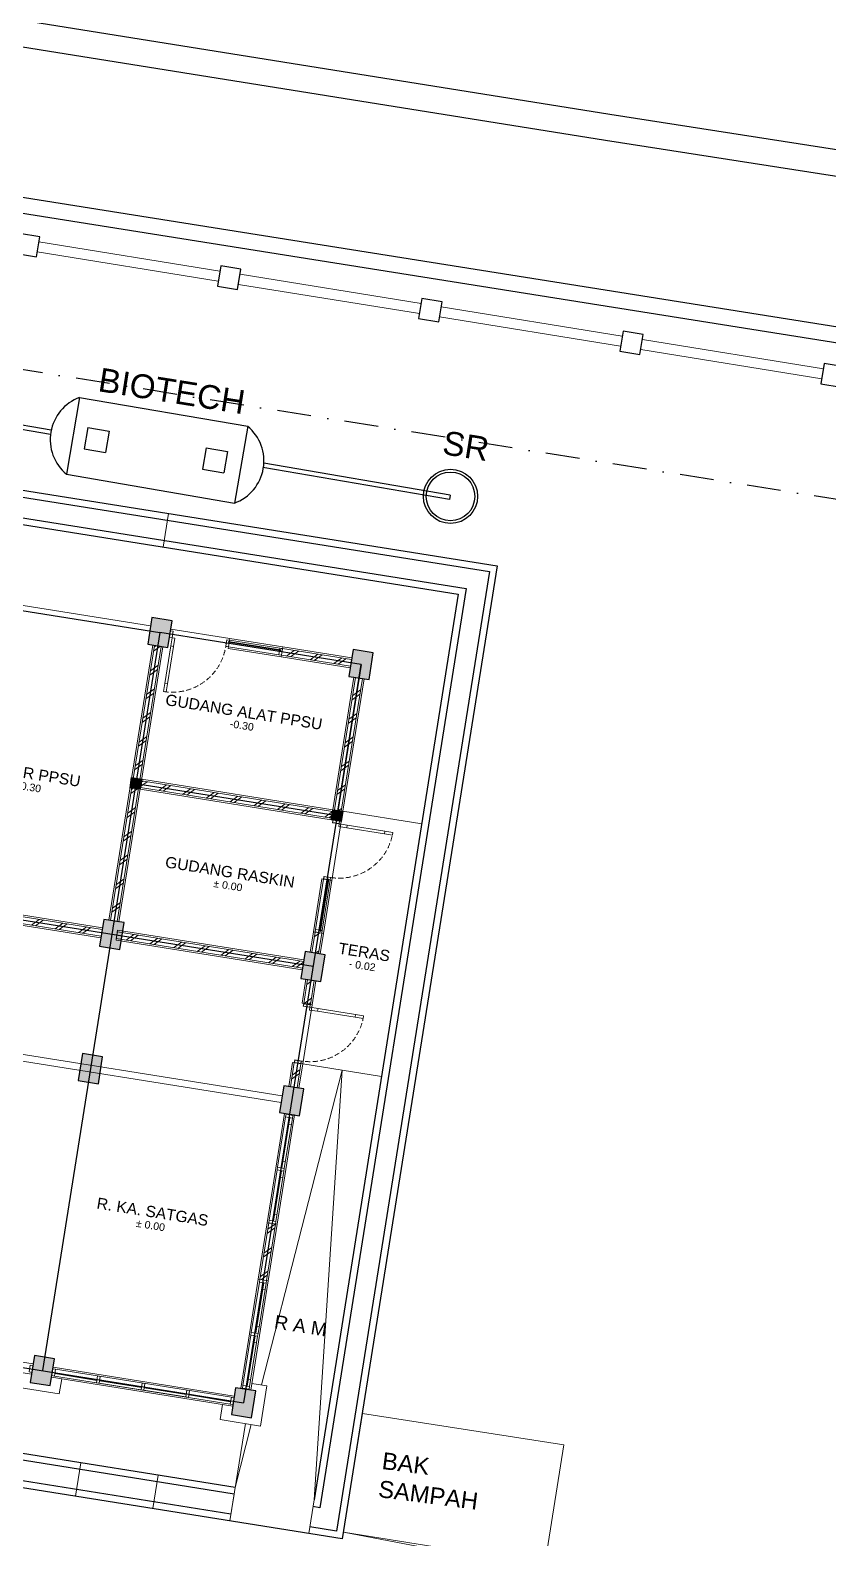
# Model space of a CAD drawing. Header units: millimetres. Extents: x -1055 to 15745, y -101 to 11046.
# Drawn here: x 9557 to 11909, y 4225 to 8665 of the extents above; entities that cross this region are included whole.
import ezdxf
from ezdxf.enums import TextEntityAlignment as Align

# ---------------------------------------------------------------- set-up
doc = ezdxf.new("R2010")
doc.units = ezdxf.units.MM
doc.linetypes.add('DASHDOT', pattern=[1, 0.5, -0.25, 0, -0.25])
doc.linetypes.add('HIDDEN', pattern=[0.375, 0.25, -0.125])
for name, color, linetype, lineweight in [('ars', 11, 'Continuous', 5), ('dinding', 5, 'Continuous', 15), ('GSB', 5, 'DASHDOT', 30), ('KOLOM', 1, 'Continuous', 30), ('kus', 63, 'Continuous', 15), ('KUSEN', 30, 'Continuous', 15), ('lan', 7, 'Continuous', 15), ('not', 7, 'Continuous', 20), ('PAGAR', 4, 'Continuous', 15), ('PARTISI', 190, 'Continuous', 9), ('sol kol', 8, 'Continuous', 0), ('u', 6, 'Continuous', 20)]:
    doc.layers.add(name, color=color, linetype=linetype, lineweight=lineweight)
doc.layers.add('as', color=1, linetype='Continuous', plot=False)
for name, color, linetype in [('batas jalan', 3, 'Continuous'), ('HACH', 252, 'Continuous'), ('PONDASI', 7, 'Continuous'), ('REN.JALAN', 6, 'Continuous')]:
    doc.layers.add(name, color=color, linetype=linetype)
doc.styles.get("Standard").update_dxf_attribs({"font": 'arial.ttf'})
pattern_1 = [(45, (-0.5, 0), (-0.1767767, 0.1767767), []), (45, (-0.4375, 0), (-0.1767767, 0.1767767), [])]
pattern_2 = [(45, (-1.5, 0), (-0.1767767, 0.1767767), []), (45, (-1.4375, 0), (-0.1767767, 0.1767767), [])]

# ---------------------------------------------------------------- blocks, each defined once
blk = doc.blocks.new('KLU')
at = {"layer": 'HACH', "linetype": 'ByBlock'}
blk.add_line((-7793.3, 7843.1), (-7793.9, 7830.4), dxfattribs=at)
for radius in [79.8, 71.6]:
    blk.add_circle((-7792, 7839.8), radius, dxfattribs=at)
at = {"layer": 'PONDASI'}
for p, q in [((-9445.6, 8027), (-9457.4, 7798)), ((-9445.6, 8027), (-9089.3, 8008.6)), ((-9427.5, 8006.9), (-9437.3, 7816.1)), ((-9427.5, 8006.9), (-9109.4, 7990.5)), ((-9246.2, 7997.5), (-9256, 7806.7)), ((-9227.1, 7996.5), (-9231.8, 7904.5)), ((-9089.3, 8008.6), (-9101.2, 7779.5)), ((-8911, 7999.9), (-8922.8, 7770.9)), ((-8911, 7999.9), (-8409.3, 7974)), ((-9109.4, 7990.5), (-9119.3, 7799.6)), ((-8409.3, 7974), (-8421.2, 7745)), ((-9522.5, 7916.8), (-9550.3, 7918.2)), ((-9521.8, 7930.1), (-9523.1, 7903.4)), ((-9500.3, 7929), (-9521.8, 7930.1)), ((-9501.6, 7908.7), (-9426.4, 7904.8)), ((-9500.9, 7921.4), (-9425.7, 7917.5)), ((-9500.3, 7934.1), (-9425, 7930.2)), ((-9427, 7891.8), (-9426.4, 7905)), ((-9426.2, 7905.2), (-9418.8, 7904.8)), ((-9425.7, 7917.3), (-9425, 7930.5)), ((-9425.6, 7917.1), (-9418.2, 7916.7)), ((-9424.9, 7930.6), (-9417.5, 7930.2)), ((-9418.7, 7904.5), (-9418.7, 7904.7)), ((-9418.6, 7904.4), (-9409.5, 7903.9)), ((-9418.1, 7916.9), (-9418.1, 7917)), ((-9417.9, 7917.1), (-9408.9, 7916.6)), ((-9417.4, 7930), (-9417.4, 7930.1)), ((-9417.3, 7929.8), (-9408.2, 7929.4)), ((-9385.9, 7947.3), (-9389.8, 7871)), ((-9385.9, 7947.3), (-9309.6, 7943.4)), ((-9379.9, 7940.7), (-9383.1, 7877)), ((-9379.9, 7940.7), (-9316.2, 7937.4)), ((-9362.4, 7907.9), (-9337, 7906.5)), ((-9316.2, 7937.4), (-9319.5, 7873.8)), ((-9309.6, 7943.4), (-9313.5, 7867.1)), ((-9231.6, 7904.5), (-9238, 7904.8)), ((-9231.6, 7904.5), (-9238, 7904.8)), ((-9232, 7897.7), (-9231.6, 7904.5)), ((-9232, 7897.7), (-9231.6, 7904.5)), ((-9225.3, 7904), (-9231.7, 7904.3)), ((-9225.3, 7904), (-9231.7, 7904.3)), ((-8876.4, 7915.2), (-8879.7, 7851.6)), ((-8876.4, 7915.2), (-8812.8, 7912)), ((-8812.8, 7912), (-8816.1, 7848.3)), ((-9501.6, 7902.3), (-9523.1, 7903.4)), ((-9502.2, 7896), (-9427, 7892.1)), ((-9426.9, 7891.7), (-9419.5, 7891.3)), ((-9419.4, 7891.4), (-9419.4, 7891.5)), ((-9419.3, 7891.7), (-9410.2, 7891.2)), ((-9389.8, 7871), (-9313.5, 7867.1)), ((-9383.1, 7877), (-9319.5, 7873.8)), ((-9232, 7897.7), (-9238.4, 7898.1)), ((-9232, 7897.7), (-9238.4, 7898.1)), ((-9232.2, 7897.8), (-9236.9, 7805.7)), ((-9232, 7897.9), (-9225.6, 7897.6)), ((-9232, 7897.9), (-9225.6, 7897.6)), ((-9225.6, 7897.5), (-9225.3, 7904)), ((-9225.6, 7897.5), (-9225.3, 7904)), ((-9219.4, 7897.1), (-9225.5, 7897.4)), ((-9219.4, 7897.1), (-9225.5, 7897.4)), ((-9219, 7903.8), (-9225.2, 7904.2)), ((-9219, 7903.8), (-9225.2, 7904.2)), ((-9219.4, 7897.1), (-9219, 7903.8)), ((-9219.4, 7897.1), (-9219, 7903.8)), ((-9219.1, 7897.3), (-9218.8, 7903.6)), ((-9219.1, 7897.3), (-9218.8, 7903.6)), ((-9219.1, 7897.3), (-9207.6, 7896.7)), ((-9219.1, 7897.3), (-9207.6, 7896.7)), ((-9218.8, 7903.6), (-9207.2, 7903)), ((-9218.8, 7903.6), (-9207.2, 7903)), ((-9207.5, 7896.7), (-9207.2, 7903)), ((-9207.5, 7896.7), (-9207.2, 7903)), ((-9207.3, 7896.5), (-9207, 7903.2)), ((-9207.3, 7896.5), (-9207, 7903.2)), ((-9207.3, 7896.5), (-9201.2, 7896.2)), ((-9207.3, 7896.5), (-9201.2, 7896.2)), ((-9207, 7903.2), (-9200.9, 7902.9)), ((-9207, 7903.2), (-9200.9, 7902.9)), ((-9201.1, 7896.3), (-9200.7, 7902.8)), ((-9201.1, 7896.3), (-9200.7, 7902.8)), ((-9194.7, 7896), (-9201.1, 7896.3)), ((-9194.7, 7896), (-9201.1, 7896.3)), ((-9200.7, 7902.7), (-9194.4, 7902.4)), ((-9200.7, 7902.7), (-9194.4, 7902.4)), ((-9194.7, 7895.8), (-9194.4, 7902.6)), ((-9194.7, 7895.8), (-9194.4, 7902.6)), ((-9194.7, 7895.8), (-9188.4, 7895.5)), ((-9194.7, 7895.8), (-9188.4, 7895.5)), ((-9194.4, 7902.6), (-9188, 7902.2)), ((-9194.4, 7902.6), (-9188, 7902.2)), ((-9141.5, 7890.1), (-9150.6, 7890.5)), ((-9141.5, 7890.1), (-9150.6, 7890.5)), ((-9140.8, 7902.8), (-9149.9, 7903.3)), ((-9140.8, 7902.8), (-9149.9, 7903.3)), ((-9141.4, 7889.8), (-9141.4, 7889.9)), ((-9141.4, 7889.8), (-9141.4, 7889.9)), ((-9133.9, 7889.3), (-9141.3, 7889.7)), ((-9133.9, 7889.3), (-9141.3, 7889.7)), ((-9140.7, 7902.9), (-9140.7, 7903)), ((-9140.7, 7902.9), (-9140.7, 7903)), ((-9133.2, 7902.8), (-9140.6, 7903.2)), ((-9133.2, 7902.8), (-9140.6, 7903.2)), ((-9133.7, 7889.4), (-9133.1, 7902.6)), ((-9133.7, 7889.4), (-9133.1, 7902.6)), ((-8983.4, 7881.9), (-9133.7, 7889.7)), ((-8982.8, 7894.6), (-9133.1, 7902.4)), ((-8523.2, 7897), (-8526.5, 7833.4)), ((-8523.2, 7897), (-8459.6, 7893.7)), ((-8459.6, 7893.7), (-8462.9, 7830.1)), ((-7793.3, 7843.1), (-8349.8, 7871.8)), ((-9437.3, 7816.1), (-9119.3, 7799.6)), ((-8879.7, 7851.6), (-8816.1, 7848.3)), ((-8526.5, 7833.4), (-8462.9, 7830.1)), ((-7793.9, 7830.4), (-8350.5, 7859.1)), ((-9457.4, 7798), (-9101.2, 7779.5)), ((-8922.8, 7770.9), (-8421.2, 7745))]:
    blk.add_line(p, q, dxfattribs=at)
for points in [[(-9502.2, 7896, -0.322573), (-9501.9, 7902.3, -0.322573), (-9501.6, 7908.7, -0.307152), (-9501.9, 7902.3)], [(-9500.3, 7934.1, 0.322573), (-9500.6, 7927.8, 0.322573), (-9500.9, 7921.4, 0.307152), (-9500.6, 7927.8)]]:
    blk.add_lwpolyline(points, format="xyb", dxfattribs=at)
for centre, radius in [((-9406.3, 7922.9), 6.75), ((-9406.3, 7922.9), 6.37), ((-9406.3, 7922.9), 6.24), ((-9362.4, 7907.9), 1.27), ((-9337, 7906.5), 1.27), ((-9407.6, 7897.4), 6.75), ((-9407.6, 7897.4), 6.37), ((-9407.6, 7897.4), 6.24), ((-9216.6, 7900.9), 0.402), ((-9216.6, 7900.9), 0.402), ((-9152.5, 7897), 6.75), ((-9152.5, 7897), 6.75), ((-9152.5, 7897), 6.37), ((-9152.5, 7897), 6.37), ((-9152.5, 7897), 6.24), ((-9152.5, 7897), 6.24)]:
    blk.add_circle(centre, radius, dxfattribs=at)
for centre, radius, start, end in [((-8851.1, 7882), 132.2, 116.928, 237.1555), ((-8481.1, 7862.9), 132.2, 296.928, 57.1555), ((-9426.2, 7905), 0.127, 87.0418, 177.0418), ((-9425.6, 7917.3), 0.127, 177.0418, 267.0418), ((-9424.9, 7930.5), 0.127, 87.0418, 177.0418), ((-9418.8, 7904.7), 0.127, 357.0418, 87.0418), ((-9418.6, 7904.5), 0.127, 177.0418, 267.0418), ((-9418.2, 7916.9), 0.127, 267.0418, 357.0418), ((-9418, 7917), 0.127, 87.0418, 177.0418), ((-9417.5, 7930.1), 0.127, 357.0418, 87.0418), ((-9417.3, 7930), 0.127, 177.0418, 267.0418), ((-9238.2, 7901.4), 3.38, 87.0418, 267.0418), ((-9238.2, 7901.4), 3.38, 87.0418, 267.0418), ((-9426.9, 7891.8), 0.127, 177.0418, 267.0418), ((-9419.5, 7891.4), 0.127, 267.0418, 357.0418), ((-9419.3, 7891.5), 0.127, 87.0418, 177.0418), ((-9225.5, 7897.5), 0.127, 177.0418, 267.0418), ((-9225.5, 7897.5), 0.127, 177.0418, 267.0418), ((-9225.2, 7904), 0.127, 87.0397, 177.0418), ((-9225.2, 7904), 0.127, 87.0397, 177.0418), ((-9219.4, 7897.2), 0.127, 267.0418, 342.5642), ((-9219.4, 7897.2), 0.127, 267.0418, 342.5642), ((-9219.1, 7897.1), 0.127, 87.0418, 162.5642), ((-9219.1, 7897.1), 0.127, 87.0418, 162.5642), ((-9219.1, 7903.7), 0.127, 11.5193, 87.0418), ((-9219.1, 7903.7), 0.127, 11.5193, 87.0418), ((-9218.8, 7903.8), 0.127, 191.5193, 267.0418), ((-9218.8, 7903.8), 0.127, 191.5193, 267.0418), ((-9207.6, 7896.5), 0.127, 11.5193, 87.0418), ((-9207.6, 7896.5), 0.127, 11.5193, 87.0418), ((-9207.3, 7896.6), 0.127, 191.5193, 267.0418), ((-9207.3, 7896.6), 0.127, 191.5193, 267.0418), ((-9207.2, 7903.2), 0.127, 267.0418, 342.5642), ((-9207.2, 7903.2), 0.127, 267.0418, 342.5642), ((-9207, 7903.1), 0.127, 87.0418, 162.5642), ((-9207, 7903.1), 0.127, 87.0418, 162.5642), ((-9201.2, 7896.3), 0.127, 267.0418, 357.0418), ((-9201.2, 7896.3), 0.127, 267.0418, 357.0418), ((-9200.9, 7902.8), 0.127, 357.0418, 87.0418), ((-9200.9, 7902.8), 0.127, 357.0418, 87.0418), ((-9188.2, 7898.9), 3.38, 267.0418, 87.0418), ((-9188.2, 7898.9), 3.38, 267.0418, 87.0418), ((-9141.5, 7889.9), 0.127, 357.0418, 87.0418), ((-9141.5, 7889.9), 0.127, 357.0418, 87.0418), ((-9141.3, 7889.8), 0.127, 177.0418, 267.0418), ((-9141.3, 7889.8), 0.127, 177.0418, 267.0418), ((-9140.8, 7902.9), 0.127, 267.0418, 357.0418), ((-9140.8, 7902.9), 0.127, 267.0418, 357.0418), ((-9140.6, 7903), 0.127, 87.0418, 177.0418), ((-9140.6, 7903), 0.127, 87.0418, 177.0418), ((-9133.9, 7889.4), 0.127, 267.0418, 357.0418), ((-9133.9, 7889.4), 0.127, 267.0418, 357.0418), ((-9133.2, 7902.7), 0.127, 357.0418, 87.0418), ((-9133.2, 7902.7), 0.127, 357.0418, 87.0418)]:
    blk.add_arc(centre, radius, start, end, dxfattribs=at)
blk = doc.blocks.new('NOTASI RUANG')
at = {"layer": 'not'}
for height, p in [(0.26, (-0.011, 0.3)), (0.175, (-0.009, -0.017))]:
    blk.add_attdef('RUANG', text='', height=height, dxfattribs=at).set_placement(p, align=Align.MIDDLE_CENTER)
blk = doc.blocks.new('KP')
at = {"layer": 'KOLOM'}
blk.add_lwpolyline([(0.075, -0.075), (-0.075, -0.075), (-0.075, 0.075), (0.075, 0.075), (0.075, -0.075)], dxfattribs=at)
blk = doc.blocks.new('K1')
at = {"layer": 'KOLOM'}
blk.add_lwpolyline([(0.2, 0.15), (-0.2, 0.15), (-0.2, -0.15), (0.2, -0.15), (0.2, 0.15)], dxfattribs=at)
blk = doc.blocks.new('P 80')
at = {"linetype": 'HIDDEN', "ltscale": 0.3}
blk.add_lwpolyline([(-0.84, 0.1, -0.414214), (-0.04, 0.9, -1.303225)], format="xyb", dxfattribs=at)
for points in [[(-0.04, 0.9), (-0.08, 0.9), (-0.08, 0.78), (-0.04, 0.78)], [(-0.04, 0.78), (-0.08, 0.78), (-0.08, 0.22), (-0.04, 0.22)], [(-0.835, 0.06), (-0.84, 0.06), (-0.84, 0.061), (-0.84, 0.1), (-0.88, 0.1), (-0.88, 0), (-0.84, 0), (-0.84, 0.056), (-0.835, 0.058)], [(-0.842, 0.002), (-0.878, 0.002), (-0.878, 0.098), (-0.842, 0.098)], [(-0.04, 0.1), (-0.08, 0.1), (-0.08, 0.22), (-0.04, 0.22)], [(-0.045, 0.06), (-0.04, 0.06), (-0.04, 0.061), (-0.04, 0.1), (0, 0.1), (0, 0), (-0.04, 0), (-0.04, 0.056), (-0.045, 0.058)], [(-0.038, 0.002), (-0.002, 0.002), (-0.002, 0.098), (-0.038, 0.098)]]:
    blk.add_lwpolyline(points, close=True)
blk = doc.blocks.new('DENAH LANTAI DASAR')
at = {"layer": 'ars'}
h = blk.add_hatch(dxfattribs=at)
h.set_pattern_fill('TEMBOK', color=256, scale=0.25)
h.set_pattern_definition(pattern_1)
h.paths.add_polyline_path([(11.85, 14.2), (10.82, 14.2), (10.82, 14.3), (11.85, 14.3)])
h = blk.add_hatch(dxfattribs=at)
h.set_pattern_fill('TEMBOK', color=256, scale=0.25)
h.set_pattern_definition(pattern_1)
h.paths.add_polyline_path([(9.05, 9.95), (9.05, 14.05), (8.95, 14.05), (8.95, 9.95)])
h = blk.add_hatch(dxfattribs=at)
h.set_pattern_fill('TEMBOK', color=256, scale=0.25)
h.set_pattern_definition(pattern_2)
h.paths.add_polyline_path([(12.05, 14.05), (12.05, 12.075), (11.95, 12.075), (11.95, 14.05)])
h = blk.add_hatch(dxfattribs=at)
h.set_pattern_fill('TEMBOK', color=256, scale=0.25)
h.set_pattern_definition(pattern_1)
h.paths.add_polyline_path([(11.925, 12.05), (9.075, 12.05), (9.075, 11.95), (11.925, 11.95)])
h = blk.add_hatch(dxfattribs=at)
h.set_pattern_fill('TEMBOK', color=256, scale=0.25)
h.set_pattern_definition(pattern_2)
h.paths.add_polyline_path([(12.05, 10.255), (12.05, 9.95), (11.95, 9.95), (11.95, 10.255)])
h = blk.add_hatch(dxfattribs=at)
h.set_pattern_fill('TEMBOK', color=256, scale=0.25)
h.set_pattern_definition(pattern_1)
h.paths.add_polyline_path([(8.85, 9.7), (6.15, 9.7), (6.15, 9.8), (8.85, 9.8)])
h = blk.add_hatch(dxfattribs=at)
h.set_pattern_fill('TEMBOK', color=256, scale=0.25)
h.set_pattern_definition(pattern_1)
h.paths.add_polyline_path([(11.85, 9.8), (9.075, 9.8), (9.075, 9.7), (11.85, 9.7)])
h = blk.add_hatch(dxfattribs=at)
h.set_pattern_fill('TEMBOK', color=256, scale=0.25)
h.set_pattern_definition(pattern_2)
h.paths.add_polyline_path([(11.95, 9.19), (11.95, 9.55), (12.05, 9.55), (12.05, 9.19)])
h = blk.add_hatch(dxfattribs=at)
h.set_pattern_fill('TEMBOK', color=256, scale=0.25)
h.set_pattern_definition(pattern_2)
h.paths.add_polyline_path([(11.95, 8.31), (11.95, 7.95), (12.05, 7.95), (12.05, 8.31)])
h = blk.add_hatch(dxfattribs=at)
h.set_pattern_fill('TEMBOK', color=256, scale=0.25)
h.set_pattern_definition([(45, (9.5, 1.63), (-0.176777, 0.176777), []), (45, (9.5625, 1.63), (-0.176777, 0.176777), [])])
h.paths.add_polyline_path([(12.05, 5.92), (12.05, 5.08), (11.95, 5.08), (11.95, 5.92)])
at = {"layer": 'sol kol'}
for points in [[(8.85, 14.45), (8.85, 14.05), (9.15, 14.05), (9.15, 14.45)], [(11.85, 14.45), (11.85, 14.05), (12.15, 14.05), (12.15, 14.45)], [(8.925, 12.075), (9.075, 12.075), (9.075, 11.925), (8.925, 11.925)], [(11.925, 12.075), (12.075, 12.075), (12.075, 11.925), (11.925, 11.925)], [(8.85, 9.95), (8.85, 9.55), (9.15, 9.55), (9.15, 9.95)], [(11.85, 9.95), (11.85, 9.55), (12.15, 9.55), (12.15, 9.95)], [(8.85, 7.95), (8.85, 7.55), (9.15, 7.55), (9.15, 7.95)], [(11.85, 7.95), (11.85, 7.55), (12.15, 7.55), (12.15, 7.95)], [(8.85, 3.45), (8.85, 3.05), (9.15, 3.05), (9.15, 3.45)], [(11.85, 3.45), (11.85, 3.05), (12.15, 3.05), (12.15, 3.45)]]:
    blk.add_hatch(color=256, dxfattribs=at).paths.add_polyline_path(points)
for p, q in [((-12.75, 16), (13.75, 16)), ((13.75, 16), (13.75, 1.5)), ((6.15, 15.9), (13.65, 15.9)), ((13.65, 15.9), (13.65, 1.6)), ((6.15, 15.6), (13.35, 15.6)), ((13.35, 15.6), (13.35, 1.9)), ((6.15, 15.5), (13.25, 15.5)), ((13.25, 15.5), (13.25, 2)), ((12.075, 2), (3.25, 2)), ((12.075, 1.9), (3.35, 1.9)), ((13.35, 1.9), (13.25, 1.9)), ((12.075, 1.6), (3.65, 1.6)), ((13.65, 1.6), (13.25, 1.6)), ((13.75, 1.5), (3.75, 1.5))]:
    blk.add_line(p, q)
at = {"layer": 'ars'}
for points in [[(11.85, 14.2), (10.82, 14.2), (10.82, 14.3), (11.85, 14.3)], [(9.05, 9.95), (9.05, 14.05), (8.95, 14.05), (8.95, 9.95)], [(12.05, 14.05), (12.05, 12.075), (11.95, 12.075), (11.95, 14.05)], [(11.925, 12.05), (9.075, 12.05), (9.075, 11.95), (11.925, 11.95)], [(12.05, 10.255), (12.05, 9.95), (11.95, 9.95), (11.95, 10.255)], [(8.85, 9.7), (6.15, 9.7), (6.15, 9.8), (8.85, 9.8)], [(11.85, 9.8), (9.075, 9.8), (9.075, 9.7), (11.85, 9.7)], [(11.95, 9.19), (11.95, 9.55), (12.05, 9.55), (12.05, 9.19)], [(11.95, 8.31), (11.95, 7.95), (12.05, 7.95), (12.05, 8.31)], [(12.05, 5.92), (12.05, 5.08), (11.95, 5.08), (11.95, 5.92)]]:
    blk.add_lwpolyline(points, close=True, dxfattribs=at)
at = {"layer": 'as'}
for points in [[(6, 14.25), (9, 14.25)], [(9, 14.25), (9, 3.25)], [(12, 14.25), (12, 3.25)], [(12, 9.75), (6, 9.75)], [(5, 3.25), (12, 3.25)]]:
    blk.add_lwpolyline(points, dxfattribs=at)
blk.add_lwpolyline([(9, 12), (12, 12), (12, 14.25), (9, 14.25)], close=True, dxfattribs=at)
at = {"layer": 'dinding'}
for points in [[(11.85, 14.175), (10.82, 14.175), (10.82, 14.325), (11.85, 14.325)], [(9.075, 9.95), (9.075, 14.05), (8.925, 14.05), (8.925, 9.95)], [(12.075, 14.05), (12.075, 12.075), (11.925, 12.075), (11.925, 14.05)], [(11.925, 12.075), (9.075, 12.075), (9.075, 11.925), (11.925, 11.925)], [(12.075, 10.255), (12.075, 9.95), (11.925, 9.95), (11.925, 10.255)], [(8.85, 9.675), (6.15, 9.675), (6.15, 9.825), (8.85, 9.825)], [(11.85, 9.825), (9.075, 9.825), (9.075, 9.675), (11.85, 9.675)], [(11.925, 9.19), (11.925, 9.55), (12.075, 9.55), (12.075, 9.19)], [(11.925, 8.31), (11.925, 7.95), (12.075, 7.95), (12.075, 8.31)], [(12.075, 5.92), (12.075, 5.08), (11.925, 5.08), (11.925, 5.92)]]:
    blk.add_lwpolyline(points, close=True, dxfattribs=at)
at = {"layer": 'kus'}
for p, q in [((11.95, 6.75), (11.95, 7.5)), ((12.015, 6.75), (12.015, 7.5)), ((12.015, 7.4), (12.05, 7.4)), ((12.05, 6.75), (12.05, 7.5)), ((11.95, 5.96), (11.95, 6.71)), ((12.015, 6.85), (12.05, 6.85)), ((12.015, 5.96), (12.015, 6.71)), ((12.05, 5.96), (12.05, 6.71)), ((12.015, 6.61), (12.05, 6.61)), ((12.015, 6.06), (12.05, 6.06)), ((11.95, 5.04), (11.95, 4.29)), ((12.015, 5.04), (12.015, 4.29)), ((12.015, 4.94), (12.05, 4.94)), ((12.05, 5.04), (12.05, 4.29)), ((11.95, 4.25), (11.95, 3.5)), ((12.015, 4.39), (12.05, 4.39)), ((12.015, 4.25), (12.015, 3.5)), ((12.05, 4.25), (12.05, 3.5)), ((12.015, 4.15), (12.05, 4.15)), ((12.015, 3.6), (12.05, 3.6))]:
    blk.add_line(p, q, dxfattribs=at)
for points in [[(12.05, 7.5), (12.05, 7.54), (11.95, 7.54), (11.95, 7.5)], [(12.05, 6.71), (12.05, 6.75), (11.95, 6.75), (11.95, 6.71)], [(12.05, 5.92), (12.05, 5.96), (11.95, 5.96), (11.95, 5.92)], [(12.05, 5.08), (12.05, 5.04), (11.95, 5.04), (11.95, 5.08)], [(12.05, 4.29), (12.05, 4.25), (11.95, 4.25), (11.95, 4.29)], [(12.05, 3.5), (12.05, 3.46), (11.95, 3.46), (11.95, 3.5)], [(8.85, 3.2), (8.81, 3.2), (8.81, 3.3), (8.85, 3.3)], [(9.19, 3.2), (9.15, 3.2), (9.15, 3.3), (9.19, 3.3)], [(9.19, 3.3), (11.81, 3.3), (11.81, 3.2), (9.19, 3.2)], [(9.815, 3.235), (9.19, 3.235), (9.19, 3.2), (9.815, 3.2)], [(9.855, 3.2), (9.815, 3.2), (9.815, 3.3), (9.855, 3.3)], [(10.48, 3.235), (9.855, 3.235), (9.855, 3.2), (10.48, 3.2)], [(10.52, 3.2), (10.48, 3.2), (10.48, 3.3), (10.52, 3.3)], [(11.145, 3.235), (10.52, 3.235), (10.52, 3.2), (11.145, 3.2)], [(11.185, 3.2), (11.145, 3.2), (11.145, 3.3), (11.185, 3.3)], [(11.185, 3.235), (11.81, 3.235), (11.81, 3.2), (11.185, 3.2)], [(11.85, 3.2), (11.81, 3.2), (11.81, 3.3), (11.85, 3.3)]]:
    blk.add_lwpolyline(points, close=True, dxfattribs=at)
at = {"layer": 'KUSEN'}
for p, q in [((10.78, 14.3), (10.03, 14.3)), ((10.78, 14.278), (10.78, 14.3)), ((10.78, 14.3), (10.82, 14.3)), ((10.781, 14.278), (10.78, 14.278)), ((10.78, 14.2), (10.78, 14.267)), ((10.78, 14.267), (10.781, 14.267)), ((10.781, 14.276), (10.781, 14.278)), ((10.783, 14.276), (10.781, 14.276)), ((10.781, 14.267), (10.781, 14.27)), ((10.781, 14.27), (10.783, 14.27)), ((10.782, 14.298), (10.818, 14.298)), ((10.782, 14.28), (10.782, 14.298)), ((10.797, 14.28), (10.782, 14.28)), ((10.782, 14.202), (10.782, 14.265)), ((10.782, 14.265), (10.797, 14.265)), ((10.785, 14.278), (10.783, 14.276)), ((10.783, 14.27), (10.785, 14.267)), ((10.795, 14.278), (10.785, 14.278)), ((10.785, 14.267), (10.795, 14.267)), ((10.795, 14.267), (10.795, 14.278)), ((10.797, 14.265), (10.797, 14.28)), ((10.818, 14.298), (10.818, 14.202)), ((10.82, 14.3), (10.82, 14.244)), ((10.82, 14.244), (10.82, 14.242)), ((10.82, 14.242), (10.82, 14.24)), ((10.82, 14.24), (10.82, 14.2)), ((10.78, 14.2), (10.03, 14.2)), ((10.82, 14.2), (10.78, 14.2)), ((10.818, 14.202), (10.782, 14.202)), ((11.95, 10.295), (11.95, 11.045)), ((12.05, 10.295), (12.05, 11.045)), ((11.95, 10.255), (11.95, 10.295)), ((11.95, 10.295), (12.017, 10.295)), ((11.99, 10.255), (11.95, 10.255)), ((11.952, 10.257), (11.952, 10.293)), ((11.952, 10.293), (12.015, 10.293)), ((12.048, 10.257), (11.952, 10.257)), ((11.992, 10.255), (11.99, 10.255)), ((11.994, 10.255), (11.992, 10.255)), ((12.05, 10.255), (11.994, 10.255)), ((12.015, 10.293), (12.015, 10.278)), ((12.015, 10.278), (12.03, 10.278)), ((12.017, 10.295), (12.017, 10.294)), ((12.017, 10.294), (12.019, 10.294)), ((12.019, 10.292), (12.017, 10.29)), ((12.017, 10.29), (12.017, 10.28)), ((12.017, 10.28), (12.028, 10.28)), ((12.019, 10.294), (12.019, 10.292)), ((12.026, 10.292), (12.026, 10.294)), ((12.026, 10.294), (12.028, 10.294)), ((12.028, 10.29), (12.026, 10.292)), ((12.028, 10.294), (12.028, 10.295)), ((12.028, 10.295), (12.05, 10.295)), ((12.028, 10.28), (12.028, 10.29)), ((12.03, 10.278), (12.03, 10.293)), ((12.03, 10.293), (12.048, 10.293)), ((12.048, 10.293), (12.048, 10.257)), ((12.05, 10.295), (12.05, 10.255))]:
    blk.add_line(p, q, dxfattribs=at)
for points in [[(9.195, 14.24), (9.19, 14.24), (9.19, 14.239), (9.19, 14.2), (9.15, 14.2), (9.15, 14.3), (9.19, 14.3), (9.19, 14.244), (9.195, 14.242)], [(9.188, 14.298), (9.152, 14.298), (9.152, 14.202), (9.188, 14.202)], [(9.985, 14.24), (9.99, 14.24), (9.99, 14.239), (9.99, 14.2), (10.03, 14.2), (10.03, 14.3), (9.99, 14.3), (9.99, 14.244), (9.985, 14.242)], [(9.992, 14.298), (10.028, 14.298), (10.028, 14.202), (9.992, 14.202)], [(10.795, 14.277), (10.795, 14.268), (10.02, 14.268), (10.02, 14.277)], [(9.19, 14.2), (9.23, 14.2), (9.23, 14.08), (9.19, 14.08)], [(9.19, 13.52), (9.23, 13.52), (9.23, 14.08), (9.19, 14.08)], [(9.19, 13.4), (9.23, 13.4), (9.23, 13.52), (9.19, 13.52)], [(12.01, 11.88), (12.01, 11.885), (12.011, 11.885), (12.05, 11.885), (12.05, 11.925), (11.95, 11.925), (11.95, 11.885), (12.006, 11.885), (12.008, 11.88)], [(11.952, 11.887), (11.952, 11.923), (12.048, 11.923), (12.048, 11.887)], [(12.05, 11.885), (12.05, 11.845), (12.17, 11.845), (12.17, 11.885)], [(12.73, 11.885), (12.73, 11.845), (12.17, 11.845), (12.17, 11.885)], [(12.85, 11.885), (12.85, 11.845), (12.73, 11.845), (12.73, 11.885)], [(12.01, 11.09), (12.01, 11.085), (12.011, 11.085), (12.05, 11.085), (12.05, 11.045), (11.95, 11.045), (11.95, 11.085), (12.006, 11.085), (12.008, 11.09)], [(11.952, 11.083), (11.952, 11.047), (12.048, 11.047), (12.048, 11.083)], [(12.027, 10.28), (12.018, 10.28), (12.018, 11.055), (12.027, 11.055)]]:
    blk.add_lwpolyline(points, close=True, dxfattribs=at)
at = {"layer": 'KUSEN', "linetype": 'HIDDEN', "ltscale": 0.3}
for points in [[(9.99, 14.2, -0.414214), (9.19, 13.4, -1.303225)], [(12.05, 11.085, 0.414214), (12.85, 11.885, 1.303225)]]:
    blk.add_lwpolyline(points, format="xyb", dxfattribs=at)
at = {"layer": 'lan'}
for p, q in [((8.85, 15.5), (8.85, 16)), ((6.15, 14.325), (8.85, 14.325)), ((10.03, 14.325), (9.15, 14.325)), ((12.075, 12.075), (13.25, 12.075)), ((12.075, 11.045), (12.075, 11.925)), ((12.075, 8.31), (12.075, 9.19)), ((12.075, 8.31), (13.25, 8.31)), ((12.219, 3.55), (12.662, 8.31)), ((13.25, 2), (12.662, 8.31)), ((12.3, 3.55), (12.075, 3.55)), ((12.3, 3.55), (12.3, 2.95)), ((9.3, 3.175), (9.3, 2.95)), ((11.7, 3.175), (11.7, 2.95)), ((9.3, 2.95), (8.7, 2.95)), ((12.3, 2.95), (11.7, 2.95)), ((12.075, 2), (12.163, 2.95)), ((12.075, 2.95), (12.075, 1.5)), ((13.25, 2), (13.25, 1.5))]:
    blk.add_line(p, q, dxfattribs=at)
for points in [[(10.82, 14.325), (10.03, 14.325), (10.03, 14.175), (10.82, 14.175)], [(12.075, 10.255), (12.075, 11.045), (11.925, 11.045), (11.925, 10.255)], [(12.075, 7.55), (12.075, 5.92), (11.925, 5.92), (11.925, 7.55)], [(12.075, 5.08), (12.075, 3.45), (11.925, 3.45), (11.925, 5.08)], [(6.15, 3.325), (8.85, 3.325), (8.85, 3.175), (6.15, 3.175)], [(9.15, 3.325), (11.85, 3.325), (11.85, 3.175), (9.15, 3.175)]]:
    blk.add_lwpolyline(points, close=True, dxfattribs=at)
at = {"layer": 'PARTISI'}
blk.add_lwpolyline([(6.93, 7.8), (11.85, 7.8), (11.85, 7.7), (6.93, 7.7)], close=True, dxfattribs=at)
ref = blk.add_blockref('NOTASI RUANG', (10.413, 13.101), dxfattribs=dict(xscale=0.6323962268195373, yscale=0.6323962268195373, zscale=0.6323962268195373))
ref.add_attrib('RUANG', '-0.30', dxfattribs={"layer": 'not', "height": 0.1108}).set_placement((10.407, 13.09), align=Align.MIDDLE_CENTER)
ref.add_attrib('RUANG', 'GUDANG ALAT PPSU', dxfattribs={"layer": 'not', "height": 0.16432}).set_placement((10.406, 13.29), align=Align.MIDDLE_CENTER)
ref = blk.add_blockref('NOTASI RUANG', (7.463, 11.713), dxfattribs=dict(xscale=0.6323962268195373, yscale=0.6323962268195373, zscale=0.6323962268195373))
ref.add_attrib('RUANG', '-0.30', dxfattribs={"layer": 'not', "height": 0.1108}).set_placement((7.457, 11.702), align=Align.MIDDLE_CENTER)
ref.add_attrib('RUANG', 'LOKER PPSU', dxfattribs={"layer": 'not', "height": 0.1643}).set_placement((7.456, 11.902), align=Align.MIDDLE_CENTER)
ref = blk.add_blockref('NOTASI RUANG', (10.581, 10.742), dxfattribs=dict(xscale=0.6323962268195373, yscale=0.6323962268195373, zscale=0.6323962268195373))
ref.add_attrib('RUANG', '%%P 0.00', dxfattribs={"layer": 'not', "height": 0.1108}).set_placement((10.575, 10.731), align=Align.MIDDLE_CENTER)
ref.add_attrib('RUANG', 'GUDANG RASKIN', dxfattribs={"layer": 'not', "height": 0.16432}).set_placement((10.574, 10.931), align=Align.MIDDLE_CENTER)
ref = blk.add_blockref('NOTASI RUANG', (12.719, 9.89), dxfattribs=dict(xscale=0.6323962268195373, yscale=0.6323962268195373, zscale=0.6323962268195373))
ref.add_attrib('RUANG', '- 0.02', dxfattribs={"layer": 'not', "height": 0.1108}).set_placement((12.713, 9.879), align=Align.MIDDLE_CENTER)
ref.add_attrib('RUANG', 'TERAS', dxfattribs={"layer": 'not', "height": 0.1643}).set_placement((12.711, 10.079), align=Align.MIDDLE_CENTER)
ref = blk.add_blockref('NOTASI RUANG', (10.242, 5.624), dxfattribs=dict(xscale=0.6323962268195373, yscale=0.6323962268195373, zscale=0.6323962268195373))
ref.add_attrib('RUANG', '%%P 0.00', dxfattribs={"layer": 'not', "height": 0.1108}).set_placement((10.236, 5.613), align=Align.MIDDLE_CENTER)
ref.add_attrib('RUANG', 'R. KA. SATGAS', dxfattribs={"layer": 'not', "height": 0.16432}).set_placement((10.235, 5.814), align=Align.MIDDLE_CENTER)
ref = blk.add_blockref('NOTASI RUANG', (12.659, 4.312), dxfattribs=dict(xscale=0.6323962268195373, yscale=0.6323962268195373, zscale=0.6323962268195373))
ref.add_attrib('RUANG', 'R A M', dxfattribs={"layer": 'not', "height": 0.2}).set_placement((12.652, 4.502), align=Align.MIDDLE_CENTER)
at = {"layer": 'KOLOM'}
for name, p, rotation in [('K1', (9, 14.25), 90), ('K1', (12, 14.25), 90), ('KP', (9, 12), 180), ('KP', (12, 12), 180), ('K1', (9, 9.75), 90), ('K1', (12, 9.75), 90), ('K1', (9, 7.75), 90), ('K1', (12, 7.75), 90), ('K1', (9, 3.25), 90), ('K1', (12, 3.25), 90)]:
    blk.add_blockref(name, p, dxfattribs=dict(at, rotation=rotation))
at = {"layer": 'KUSEN', "xscale": -1, "rotation": 270.0000000130308}
blk.add_blockref('P 80', (11.95, 9.19), dxfattribs=at)

msp = doc.modelspace()

# ---------------------------------------------------------------- linework, layer by layer
at = {"layer": 'ars'}
for p, q in [((9706.1, 4448.6), (9690.3, 4349.9)), ((9933.3, 4412.4), (9917.6, 4313.7)), ((10157.4, 4356.5), (10144.8, 4277.5))]:
    msp.add_line(p, q, dxfattribs=at)
at = {"layer": 'batas jalan'}
for points in [[(13540.4, 7535.9), (1878.1, 9390.6), (1608.1, 9230.7), (565, 3174.2), (714.1, 3053.7), (3069.4, 2856.2), (11369.6, 2018.4), (13540.4, 1738.1)], [(13533.2, 7490.4), (1887.3, 9342.5), (1649.9, 9201.9), (615, 3193.1), (732.1, 3098.5), (3073.6, 2902.1), (11374.9, 2064.3), (13546.3, 1783.8)], [(5424.7, 9274.4), (11251.3, 8341.5), (13545.2, 7984.4)]]:
    msp.add_lwpolyline(points, dxfattribs=at)
at = {"layer": 'GSB', "ltscale": 200}
msp.add_line((13545.2, 7026.6), (4381.9, 8486.8), dxfattribs=at)
at = {"layer": 'KOLOM'}
for points in [[(9516.1, 8007.8), (9575.3, 7998.3), (9584.9, 8057.5), (9525.6, 8067.1)], [(10108.4, 7912), (10167.6, 7902.4), (10177.2, 7961.7), (10117.9, 7971.2)], [(10700.7, 7816.2), (10759.9, 7806.6), (10769.5, 7865.8), (10710.2, 7875.4)], [(11292.9, 7720.3), (11352.2, 7710.8), (11361.8, 7770), (11302.5, 7779.6)], [(11885.2, 7624.5), (11944.5, 7614.9), (11954.1, 7674.2), (11894.8, 7683.8)]]:
    msp.add_lwpolyline(points, close=True, dxfattribs=at)
at = {"layer": 'lan'}
msp.add_lwpolyline([(10535.1, 4594.1), (11127.9, 4501), (11071.9, 4149.6), (10479.3, 4244)], close=True, dxfattribs=at)
at = {"layer": 'PAGAR'}
for p, q in [((10115.5, 7956.4), (9582.5, 8042.7)), ((10110.7, 7926.8), (9577.7, 8013.1)), ((10703, 7831), (10170, 7917.2)), ((10707.8, 7860.6), (10174.8, 7946.8)), ((11295.3, 7735.2), (10762.3, 7821.4)), ((11300.1, 7764.8), (10767.1, 7851)), ((11892.4, 7668.9), (11359.4, 7755.2)), ((11887.6, 7639.3), (11354.6, 7725.6))]:
    msp.add_line(p, q, dxfattribs=at)
msp.add_lwpolyline([(10479.3, 4244), (11712.5, 4008.6), (11358.4, 2153.1)], dxfattribs=at)
at = {"layer": 'REN.JALAN'}
msp.add_lwpolyline([(5509.7, 9339.1), (11263.4, 8417.9), (13545.2, 8062.7)], dxfattribs=at)
at = {"layer": 'u'}
msp.add_lwpolyline([(8417.6, 4654), (10160.6, 4376.2)], dxfattribs=at)

# ---------------------------------------------------------------- block references
at = {"xscale": 200, "yscale": 200, "zscale": 200, "rotation": 350.9462507932595}
msp.add_blockref('DENAH LANTAI DASAR', (7712.7, 4361.2), dxfattribs=at)
at = {"layer": 'lan', "rotation": 353.210385643962}
msp.add_blockref('KLU', (17605, -1413), dxfattribs=at)

# ---------------------------------------------------------------- texts
at = {"layer": 'not', "attachment_point": 1}
for s, width, insert, char_height, rotation in [('\\pi0.0193;BIOTECH', 0.946, (9764.8, 7672.3), 70, 350.9379), ('\\pi0.05412;SR', 1.213, (10778.4, 7487.1), 70, 350.9379), ('BAK SAMPAH', 2.291, (10596.7, 4480.2), 50, 352.6194)]:
    msp.add_mtext_dynamic_manual_height_columns(s, width=width, gutter_width=12.5, heights=[0], dxfattribs=dict(at, insert=insert, char_height=char_height, rotation=rotation))

doc.saveas('drawing.dxf')
